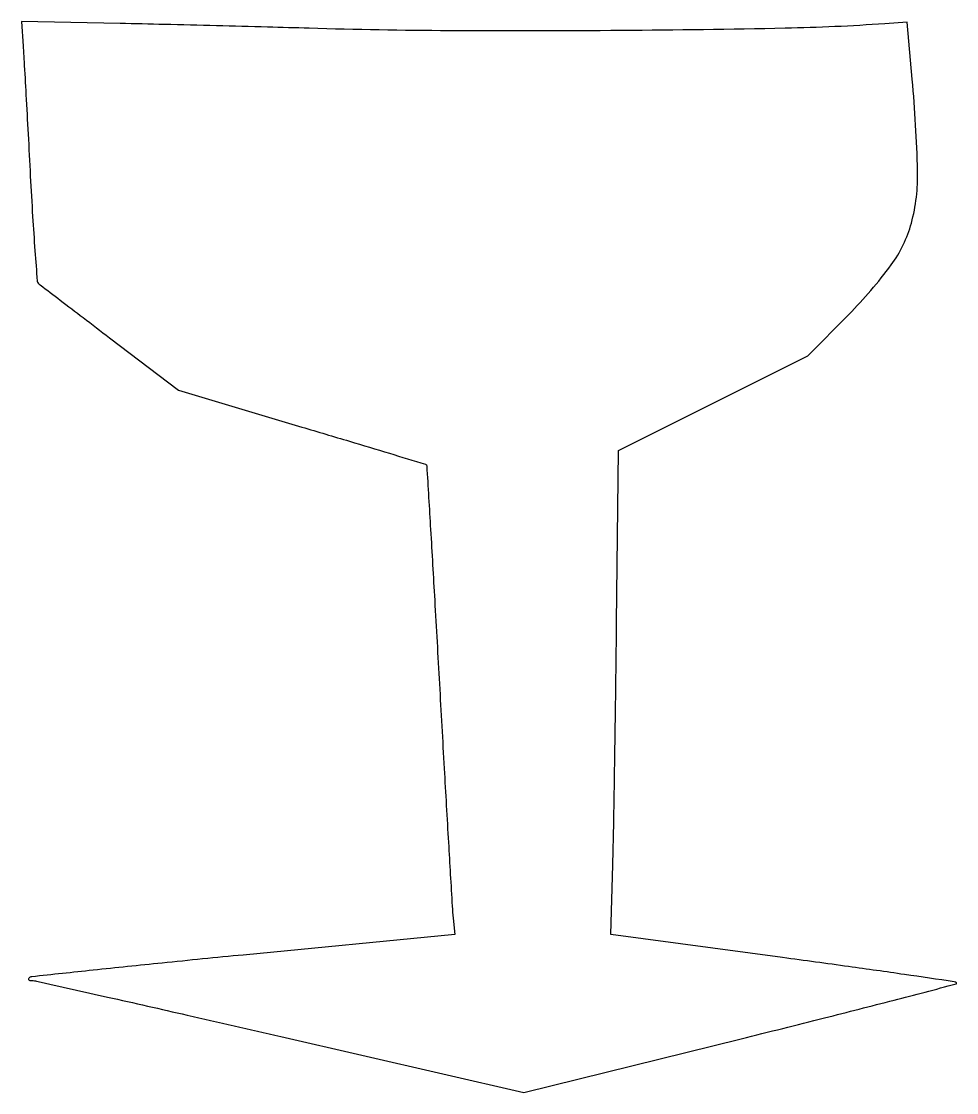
# Model space of a CAD drawing. Extents: x 0 to 315, y 0 to 361.
import ezdxf

# ---------------------------------------------------------------- set-up
doc = ezdxf.new("R2010")
doc.units = 0

msp = doc.modelspace()

# ---------------------------------------------------------------- linework, layer by layer
msp.add_lwpolyline([(0.547445, 352.883526, -0.003036), (0.870618, 347.757191, -0.000375), (1.498949, 336.575926, -0.000443), (2.223536, 323.293774, -0.000366), (2.972641, 309.140902, 0.002117), (3.740766, 295.531434, 0.003413), (4.523079, 283.948909, 0.000658), (5.293846, 273.770497, 0.194166), (5.659098, 273.034127, 0.018143), (6.335567, 272.475245, 0.000098), (13.070227, 267.312659, 0.00043), (20.751039, 261.437642, 0.000273), (29.707632, 254.60672), (52.915263, 236.92699), (94.548722, 224.539071, -0.000487), (110.533522, 219.765894, -0.000801), (124.041228, 215.694466, -0.000051), (136.188824, 212.010397, -0.132636), (136.484738, 211.825576, -0.173997), (136.619323, 211.510964, -0.000023), (137.903285, 190.005013, -0.000599), (139.294494, 166.205782, -0.000361), (140.888967, 138, 0.000277), (142.498922, 109.435276, 0.000415), (143.940476, 84.473444, 0.000169), (145.201333, 63.074868, 0.009045), (145.51729, 58.994704), (146.043943, 53.489409), (74.771971, 46.583242, 0.000972), (47.378024, 43.875064, 0.001586), (24.157079, 41.459442, 0.000173), (3.438738, 39.230465, 0.155137), (2.55, 38.838538, 0.13684), (2.335088, 38.507377, 0.299453), (2.41452, 38.229314, 0.139067), (2.823761, 38.039507, 0.036661), (3.55, 37.977905, -0.052504), (5.087239, 37.798405, -0.000105), (28.992172, 32.418567, -0.000747), (55.875905, 26.320181, -0.000463), (87.42335, 19.083527), (169.346701, 0.211244), (242.620336, 18.355622, 0.001077), (270.667802, 25.365039, 0.001816), (294.160124, 31.380691, 0.000155), (315.072777, 36.823692, 0.578938), (315.180041, 37.216944, 0.162078), (314.489895, 37.564173, 0.000172), (297.67733, 40.009558, 0.001612), (278.836594, 42.681309, 0.000987), (256.598882, 45.716944), (198.731653, 53.5), (199.357717, 77, 0.002199), (199.640988, 89.737163, 0.000542), (199.991547, 110.659221, 0.000555), (200.340521, 134.623296, 0.000555), (200.636285, 158.584581), (201.28879, 216.669162), (233.200917, 232.584581), (265.113045, 248.5), (278.917186, 262.5, 0.035297), (293.204748, 279.197103, 0.093706), (300.01166, 293.275638, 0.072826), (302.103794, 310.908778, 0.015599), (300.297338, 341.755287), (298.565642, 361.010573), (291.032821, 360.479923, -0.012528), (257.463033, 358.959013, -0.003089), (202.294874, 358.184262, -0.003333), (144.206418, 358.114659, -0.006156), (97, 358.954008, 0.000768), (82.926553, 359.35595, 0.000421), (65.687459, 359.807246, 0.00042), (48.18577, 360.235943, 0.000671), (33.233902, 360.569533), (-0.032196, 361.267051)], format="xyb", close=True)

doc.saveas('drawing.dxf')
